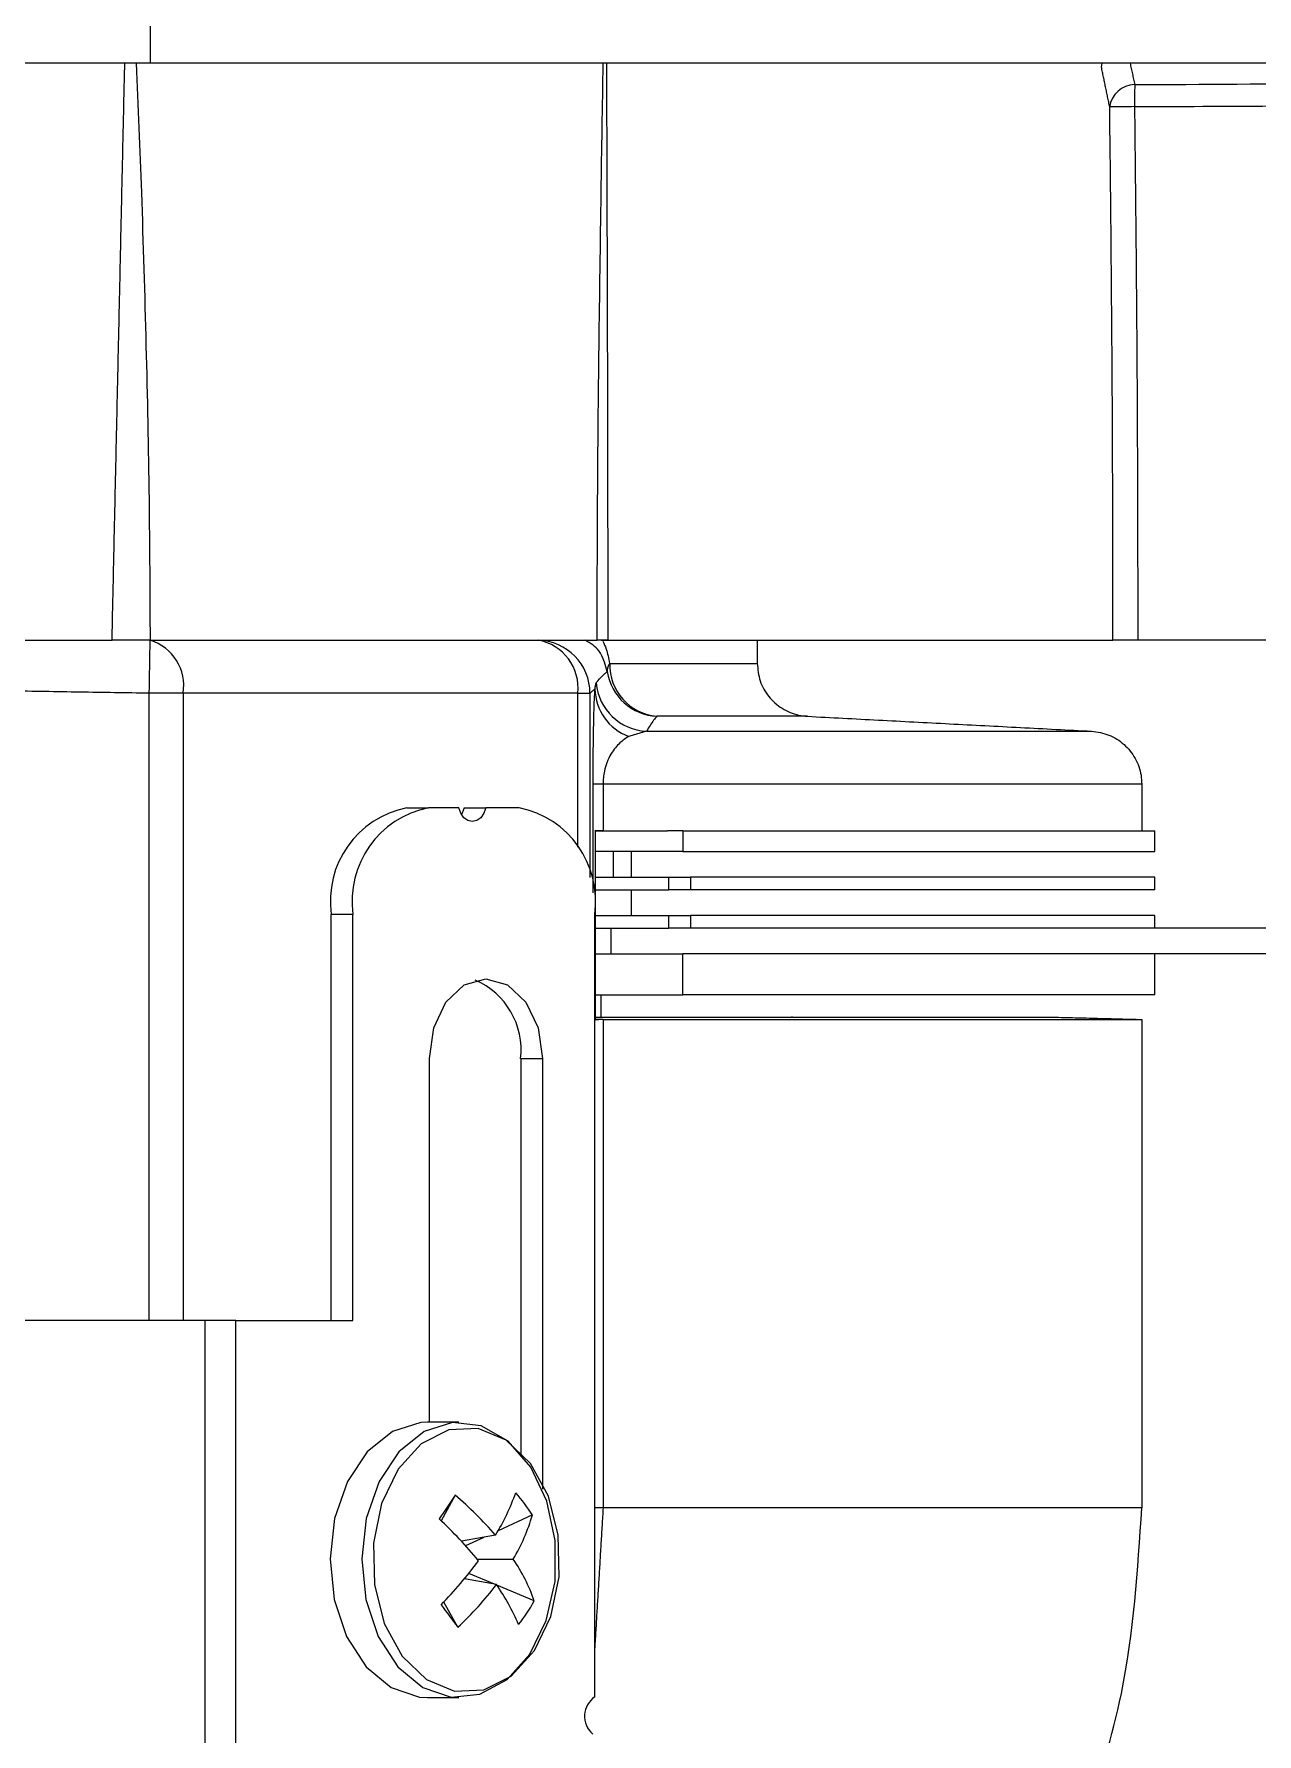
# Model space of a CAD drawing. Extents: x 2 to 136, y 1 to 99.
# Drawn here: x 59.26 to 60.691, y 88.084 to 90.072 of the extents above; entities that cross this region are included whole.
import ezdxf

# ---------------------------------------------------------------- set-up
doc = ezdxf.new("R2010")
doc.units = 0
doc.header["$MEASUREMENT"] = 0
doc.linetypes.add('SLD-Solid', pattern=[0])
doc.layers.add('OBJECT', color=7, linetype='CONTINUOUS')

msp = doc.modelspace()

# ---------------------------------------------------------------- linework, layer by layer
at = {"layer": 'OBJECT', "linetype": 'SLD-Solid', "lineweight": 15}
for p, q in [((59.3964, 90.0382), (59.3964, 91.2882)), ((59.3964, 90.0382), (57.8174, 90.0382)), ((61.0844, 90.0382), (59.3964, 90.0382)), ((60.5091, 90.0338), (60.51, 90.0382)), ((59.9317, 89.3632), (59.9314, 89.6258)), ((59.3958, 89.3632), (59.9189, 89.3632)), ((59.9235, 89.3632), (60.5226, 89.3632)), ((60.1063, 89.3632), (60.1063, 89.3362)), ((60.5516, 89.3632), (60.5226, 89.3632)), ((60.8671, 89.3632), (60.5516, 89.3632)), ((59.9336, 89.3362), (60.1063, 89.3362)), ((59.3949, 88.5673), (59.3949, 89.3012)), ((59.4344, 89.3012), (59.3949, 89.3012)), ((59.4344, 89.3012), (59.4344, 88.5673)), ((59.8963, 89.3012), (59.4344, 89.3012)), ((59.8963, 89.1212), (59.8963, 89.3012)), ((59.8963, 89.3012), (59.9106, 89.3012)), ((59.9106, 89.3012), (59.9106, 89.0857)), ((59.9767, 89.2568), (60.4975, 89.2568)), ((60.165, 89.2742), (59.9889, 89.2742)), ((59.9142, 89.0676), (59.9142, 89.1949)), ((59.9259, 89.1949), (59.9142, 89.1949)), ((59.9259, 89.1949), (59.9259, 89.1401)), ((60.5563, 89.1949), (59.9259, 89.1949)), ((60.5563, 89.1949), (60.5563, 89.1401)), ((59.6962, 89.1673), (59.7216, 89.1673)), ((59.757, 89.1673), (59.7216, 89.1673)), ((59.7633, 89.1673), (59.7888, 89.1673)), ((59.8277, 89.1673), (59.7888, 89.1673)), ((59.9172, 88.9186), (59.9172, 89.141)), ((59.9259, 89.1401), (59.9172, 89.1401)), ((59.9259, 89.1401), (60.0012, 89.1401)), ((60.0191, 89.1401), (60.0012, 89.1401)), ((60.0191, 89.1401), (60.0191, 89.1161)), ((60.0191, 89.1401), (60.5714, 89.1401)), ((60.5714, 89.1161), (60.5714, 89.1401)), ((60.0191, 89.1161), (59.9172, 89.1161)), ((59.9382, 89.0861), (59.9382, 89.1161)), ((59.9591, 89.0861), (59.9591, 89.1161)), ((60.0191, 89.1161), (60.5714, 89.1161)), ((59.9172, 89.0861), (60.0029, 89.0861)), ((60.0029, 89.0861), (60.0281, 89.0861)), ((60.0029, 89.0712), (60.0029, 89.0861)), ((60.5714, 89.0861), (60.0281, 89.0861)), ((60.0281, 89.0861), (60.0281, 89.0712)), ((60.5714, 89.0712), (60.5714, 89.0861)), ((59.9172, 89.0712), (60.0029, 89.0712)), ((59.9591, 89.0412), (59.9591, 89.0712)), ((60.0281, 89.0712), (60.0029, 89.0712)), ((60.5714, 89.0712), (60.0281, 89.0712)), ((59.6078, 88.5673), (59.6078, 89.0423)), ((59.6332, 89.0423), (59.6078, 89.0423)), ((59.6332, 88.5673), (59.6332, 89.0423)), ((59.9161, 88.1273), (59.9161, 89.0423)), ((59.9172, 89.0412), (60.0029, 89.0412)), ((60.0029, 89.0412), (60.0281, 89.0412)), ((60.0029, 89.0263), (60.0029, 89.0412)), ((60.5714, 89.0412), (60.0281, 89.0412)), ((60.0281, 89.0412), (60.0281, 89.0263)), ((60.5714, 89.0263), (60.5714, 89.0412)), ((59.9172, 89.0263), (60.0029, 89.0263)), ((59.9354, 88.9963), (59.9354, 89.0263)), ((60.0281, 89.0263), (60.0029, 89.0263)), ((60.5399, 89.0263), (60.0281, 89.0263)), ((60.7214, 89.0263), (60.5399, 89.0263)), ((59.9172, 88.9963), (60.0191, 88.9963)), ((60.0191, 88.9483), (60.0191, 88.9963)), ((60.5399, 88.9963), (60.0191, 88.9963)), ((60.7214, 88.9963), (60.5399, 88.9963)), ((60.5714, 88.9483), (60.5714, 88.9963)), ((59.9172, 88.9483), (60.0191, 88.9483)), ((59.9235, 88.9223), (59.9235, 88.9483)), ((60.5714, 88.9483), (60.0191, 88.9483)), ((59.9172, 88.9223), (60.1464, 88.9223)), ((59.9259, 88.9196), (59.9172, 88.9196)), ((59.9259, 88.9196), (60.5563, 88.9196)), ((59.9259, 88.9196), (59.9259, 88.3483)), ((60.1474, 88.9223), (60.1464, 88.9223)), ((60.1474, 88.9223), (60.4524, 88.9223)), ((60.5563, 88.9196), (60.5563, 88.3483)), ((59.7227, 88.4483), (59.7227, 88.8738)), ((59.8295, 88.8738), (59.8295, 88.4119)), ((59.8295, 88.8738), (59.8549, 88.8738)), ((59.8549, 88.8738), (59.8549, 88.3702)), ((59.4601, 88.5673), (59.1628, 88.5673)), ((59.4962, 88.5673), (59.4601, 88.5673)), ((59.4601, 87.9873), (59.4601, 88.5673)), ((59.4962, 88.5673), (59.6332, 88.5673)), ((59.4962, 87.9873), (59.4962, 88.5673)), ((59.7573, 88.4483), (59.7203, 88.4483)), ((59.7527, 88.3629), (59.7364, 88.3331)), ((59.9259, 88.3483), (59.9161, 88.3483)), ((60.5563, 88.3483), (59.9259, 88.3483)), ((59.8433, 88.3399), (59.803, 88.3214)), ((59.7999, 88.3161), (59.7603, 88.3091)), ((59.7863, 88.3137), (59.7651, 88.3039)), ((59.7789, 88.288), (59.8209, 88.2882)), ((59.8011, 88.2585), (59.7636, 88.2651)), ((59.7987, 88.259), (59.7687, 88.2715)), ((59.8454, 88.2394), (59.8017, 88.2577)), ((59.756, 88.2087), (59.7395, 88.238)), ((59.7203, 88.1263), (59.7573, 88.1263))]:
    msp.add_line(p, q, dxfattribs=at)
at = {"layer": 'OBJECT', "linetype": 'SLD-Solid', "lineweight": 15, "flags": 128}
for points in [[(59.7888, 89.1673), (59.7864, 89.1608), (59.7827, 89.1556), (59.778, 89.1522), (59.7729, 89.1511), (59.7677, 89.1522), (59.7631, 89.1556), (59.7594, 89.1608), (59.757, 89.1673)], [(59.7633, 89.1673), (59.7609, 89.1608), (59.7602, 89.1594)], [(59.7227, 88.8738), (59.7277, 88.9096), (59.742, 88.9399), (59.7635, 88.9602), (59.7888, 88.9673), (59.8141, 88.9602), (59.8355, 88.9399), (59.8499, 88.9096), (59.8549, 88.8738)], [(59.7203, 88.4483), (59.7126, 88.4479), (59.6795, 88.4376), (59.65, 88.4139), (59.6267, 88.379), (59.6118, 88.3359), (59.6065, 88.2885), (59.6113, 88.241), (59.6258, 88.1976), (59.6487, 88.1622), (59.678, 88.1379), (59.711, 88.1269), (59.7203, 88.1263)], [(59.8402, 88.177), (59.8595, 88.2164), (59.8698, 88.2622), (59.87, 88.3102), (59.8602, 88.3561), (59.8413, 88.396), (59.8149, 88.4262), (59.7834, 88.444), (59.7496, 88.4479), (59.7165, 88.4376), (59.687, 88.4139), (59.6637, 88.379), (59.6488, 88.3359), (59.6435, 88.2885), (59.6483, 88.241), (59.6628, 88.1976), (59.6857, 88.1622), (59.715, 88.1379), (59.748, 88.1269), (59.7818, 88.1301), (59.8135, 88.1473), (59.8402, 88.177)], [(59.8456, 88.1812), (59.8649, 88.2212), (59.8745, 88.2677), (59.8734, 88.3161), (59.8619, 88.3618), (59.8409, 88.4001), (59.8126, 88.4274), (59.7797, 88.4409), (59.7455, 88.4395), (59.7132, 88.4231), (59.6861, 88.3935), (59.6668, 88.3534), (59.6573, 88.3069), (59.6583, 88.2585), (59.6699, 88.2129), (59.6908, 88.1746), (59.7191, 88.1473), (59.752, 88.1337), (59.7863, 88.1352), (59.8185, 88.1515), (59.8456, 88.1812)]]:
    msp.add_lwpolyline(points, dxfattribs=at)
at = {"layer": 'OBJECT', "linetype": 'SLD-Solid', "lineweight": 15}
for centre, radius, start, end in [((60.5486, 89.9831), 0.0302, 91.2076, 172.3742), ((61.2304, 89.9934), 0.6826, 178.3358, 180.5002), ((60.9018, 61.0618), 28.9278, 90.70133, 90.75877), ((10.086, 90.1392), 49.316, 359.02638, 359.0984), ((59.3796, 89.3101), 0.0556, 350.8084, 72.8844), ((59.8399, 89.3073), 0.0568, 353.8232, 79.8676), ((59.8486, 89.3012), 0.062, 0.0185, 88.8269), ((59.945, 89.3275), 0.0143, 142.6459, 184.1231), ((59.9941, 89.3345), 0.0605, 178.4265, 265.0795), ((59.9919, 89.3362), 0.062, 189.0434, 267.1598), ((59.9768, 89.3073), 0.0604, 180.8387, 249.7837), ((59.9795, 89.3188), 0.062, 185.1379, 267.4505), ((59.7183, 89.0579), 0.1116, 101.4218, 188.0494), ((59.7437, 89.0579), 0.1116, 101.4218, 188.0495), ((59.8056, 89.0579), 0.1116, 351.9508, 78.5782), ((59.7413, 88.8839), 0.0887, 353.4616, 66.9256), ((63.0505, 86.1479), 3.9727, 146.1124, 146.5924), ((59.5039, 88.0648), 0.3883, 40.3339, 50.1595), ((59.5702, 88.4564), 0.2692, 328.588, 340.3695), ((59.6814, 88.2386), 0.1909, 32.0141, 41.8141), ((59.3839, 87.9592), 0.5139, 39.5504, 47.0242), ((59.628, 88.4026), 0.2242, 329.3224, 343.7604), ((59.3807, 88.5804), 0.496, 315.8161, 323.6474), ((59.6424, 88.1677), 0.2153, 19.464, 34.0335), ((59.4973, 88.4883), 0.3809, 312.7656, 322.8972), ((59.5862, 88.1092), 0.2617, 23.0571, 34.7888), ((61.6591, 89.6587), 2.3926, 216.523, 217.3041), ((59.6726, 88.3344), 0.1972, 321.5112, 331.1935), ((59.932, 88.1045), 0.0277, 124.9609, 228.8584)]:
    msp.add_arc(centre, radius, start, end, dxfattribs=at)
for centre, major_axis, ratio, start_param, end_param in [((52.1392, 90.6632), (35.624, 0), 0.01952, 4.950673, 4.959909), ((59.9762, 89.1582), (0.062, 0.0151), 0.162756, 3.410195, 3.724554), ((59.9762, 88.9014), (0.062, -0.0151), 0.162711, 2.558607, 2.872966)]:
    msp.add_ellipse(centre, major_axis=major_axis, ratio=ratio, start_param=start_param, end_param=end_param, dxfattribs=at)
for points in [[(59.3513, 89.3632), (59.3662, 90.0382)], [(59.9299, 90.0382), (59.9311, 89.626)], [(60.5188, 89.9871), (60.5091, 90.0338)], [(60.5426, 90.0382), (60.548, 90.0132)], [(59.3949, 89.3012), (59.0693, 89.3064)], [(59.9164, 89.3064), (59.9106, 89.3012)], [(59.9164, 89.3064), (59.9177, 89.3132)], [(59.9767, 89.2568), (59.9559, 89.2507)], [(60.165, 89.2742), (60.4975, 89.2568)], [(59.9172, 89.1401), (59.9259, 89.1401)], [(59.9259, 88.9196), (59.9172, 88.9196)], [(60.4524, 88.9223), (60.5563, 88.9196)], [(59.9259, 88.3483), (59.9161, 88.1846)]]:
    msp.add_open_spline(points, degree=1, dxfattribs=at)
for points, knots in [([(59.3797, 90.0382), (59.3818, 89.9878), (59.3862, 89.8777), (59.3913, 89.7076), (59.395, 89.533), (59.3955, 89.4181), (59.3958, 89.3632)], [0, 0, 0, 0, 0.223952, 0.489724, 0.755991, 1, 1, 1, 1]), ([(59.9189, 89.3632), (59.9191, 89.4181), (59.9193, 89.533), (59.9211, 89.7076), (59.9235, 89.8777), (59.9252, 89.9878), (59.9261, 90.0382)], [0, 0, 0, 0, 0.243996, 0.510267, 0.776015, 1, 1, 1, 1]), ([(60.548, 90.0132), (60.568, 90.0133), (60.668, 90.0139), (60.7743, 90.0144), (60.8606, 90.0149), (60.8669, 90.0149)], [0, 0, 0, 0, 0.188102, 0.940515, 1, 1, 1, 1]), ([(60.5226, 89.3632), (60.5225, 89.4701), (60.5221, 89.6781), (60.5199, 89.886), (60.5188, 89.9871)], [0, 0, 0, 0, 0.514, 1, 1, 1, 1]), ([(60.5478, 89.9875), (60.5489, 89.8863), (60.5511, 89.6782), (60.5515, 89.4701), (60.5516, 89.3632)], [0, 0, 0, 0, 0.486, 1, 1, 1, 1]), ([(59.1836, 89.3632), (59.2149, 89.3632), (59.2708, 89.3632), (59.3267, 89.3632), (59.3513, 89.3632)], [0, 0, 0, 0, 0.56, 1, 1, 1, 1]), ([(59.3958, 89.3632), (59.389, 89.3632), (59.3755, 89.3632), (59.3593, 89.3632), (59.3513, 89.3632)], [0, 0, 0, 0, 0.499761, 1, 1, 1, 1]), ([(59.9307, 89.3264), (59.9297, 89.3303), (59.925, 89.3479), (59.9162, 89.3567), (59.9079, 89.3614), (59.9048, 89.3632)], [0, 0, 0, 0, 0.146775, 0.67253, 1, 1, 1, 1]), ([(59.9306, 89.3632), (59.9305, 89.3632), (59.9302, 89.3632), (59.9237, 89.3632), (59.9189, 89.3632)], [0, 0, 0, 0, 0.266678, 1, 1, 1, 1]), ([(59.9256, 89.362), (59.927, 89.3591), (59.9304, 89.3524), (59.9324, 89.3421), (59.9336, 89.3362)], [0, 0, 0, 0, 0.419197, 1, 1, 1, 1]), ([(60.1063, 89.3362), (60.107, 89.3292), (60.1083, 89.3152), (60.119, 89.2967), (60.1348, 89.2826), (60.1512, 89.2757), (60.1616, 89.2746), (60.165, 89.2742)], [0, 0, 0, 0, 0.222088, 0.444175, 0.666265, 0.888359, 1, 1, 1, 1]), ([(59.9177, 89.3132), (59.9184, 89.3141), (59.9219, 89.3183), (59.9262, 89.3228), (59.9298, 89.3257), (59.9307, 89.3264)], [0, 0, 0, 0, 0.160413, 0.802068, 1, 1, 1, 1]), ([(59.9142, 89.1949), (59.9143, 89.2047), (59.9143, 89.2242), (59.9147, 89.2537), (59.9153, 89.2858), (59.916, 89.2985), (59.9164, 89.3064)], [0, 0, 0, 0, 0.163498, 0.325711, 0.581357, 1, 1, 1, 1]), ([(59.9889, 89.2742), (59.9876, 89.2727), (59.9835, 89.2681), (59.9795, 89.2614), (59.9767, 89.2568)], [0, 0, 0, 0, 0.321063, 1, 1, 1, 1]), ([(60.4975, 89.2568), (60.5045, 89.2558), (60.5183, 89.2537), (60.5363, 89.242), (60.5495, 89.2256), (60.5556, 89.2088), (60.5561, 89.1984), (60.5563, 89.1949)], [0, 0, 0, 0, 0.222098, 0.444196, 0.666293, 0.888385, 1, 1, 1, 1]), ([(59.9559, 89.2507), (59.9524, 89.2484), (59.9454, 89.2439), (59.9367, 89.2336), (59.9306, 89.2216), (59.9277, 89.2118), (59.9261, 89.2029), (59.9259, 89.1975), (59.9259, 89.1949)], [0, 0, 0, 0, 0.300573, 0.60653, 0.762918, 0.874183, 0.940146, 1, 1, 1, 1]), ([(60.4223, 87.8483), (60.4454, 87.8928), (60.4921, 87.9829), (60.5437, 88.1509), (60.5516, 88.2753), (60.5563, 88.3483)], [0, 0, 0, 0, 0.287513, 0.581795, 1, 1, 1, 1])]:
    msp.add_open_spline(points, degree=3, knots=knots, dxfattribs=at)

doc.saveas('drawing.dxf')
